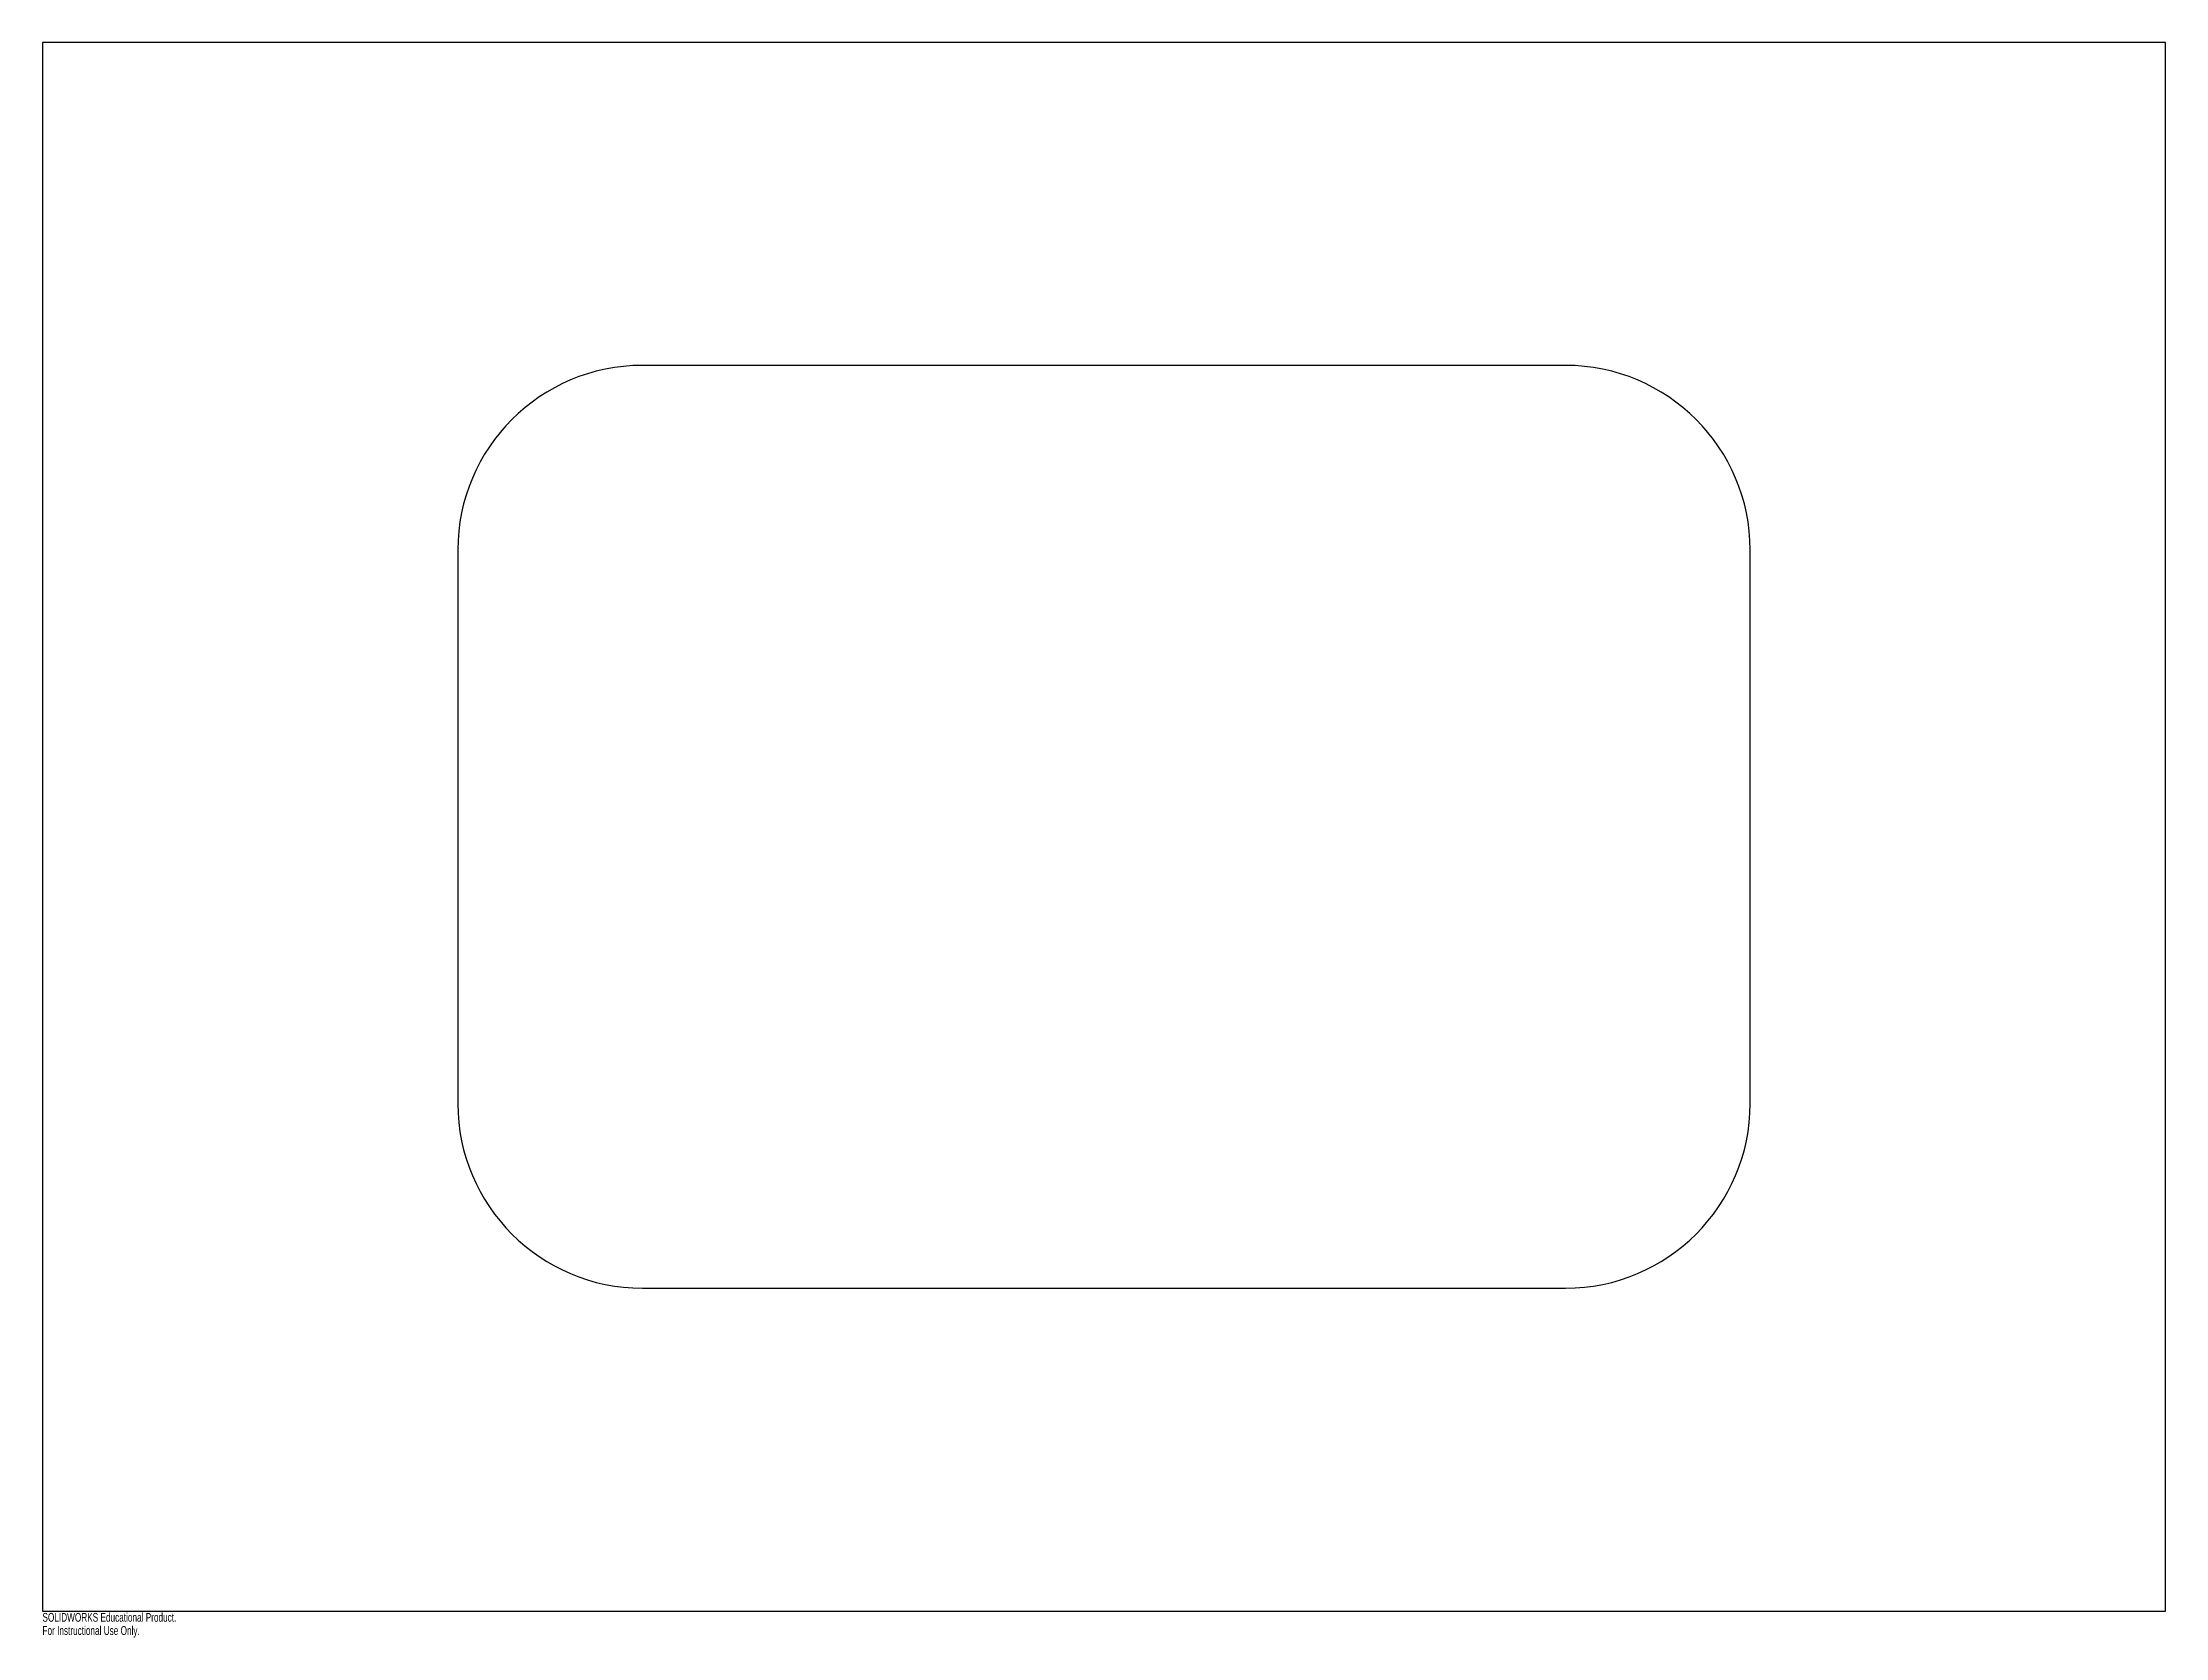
# Model space of a CAD drawing. Header units: inches. Extents: x 0 to 46, y -0.6 to 34.
import ezdxf

# ---------------------------------------------------------------- set-up
doc = ezdxf.new("R2010")
doc.units = ezdxf.units.IN
doc.header["$MEASUREMENT"] = 0
doc.styles.add('SLDTEXTSTYLE0', font='TXT', dxfattribs={"width": 0.7})

msp = doc.modelspace()

# ---------------------------------------------------------------- linework, layer by layer
at = {"color": 7, "linetype": 'Continuous', "lineweight": 25}
for p, q in [((46, 34), (0, 34)), ((0, 34), (0, 0)), ((46, 0), (46, 34)), ((33, 27), (13, 27)), ((9, 23), (9, 11)), ((37, 11), (37, 23)), ((13, 7), (33, 7)), ((0, 0), (46, 0))]:
    msp.add_line(p, q, dxfattribs=at)
for centre, start, end in [((13, 23), 90, 180), ((33, 23), 0, 90), ((13, 11), 180, 270), ((33, 11), 270, 0)]:
    msp.add_arc(centre, 4, start, end, dxfattribs=at)

# ---------------------------------------------------------------- texts
at = {"color": 7, "linetype": 'Continuous', "char_height": 0.1903, "attachment_point": 1, "style": 'SLDTEXTSTYLE0'}
for s, insert in [('SOLIDWORKS Educational Product.', (0, -0.04)), ('For Instructional Use Only.', (0, -0.326))]:
    msp.add_mtext(s, dxfattribs=dict(at, insert=insert))

doc.saveas('drawing.dxf')
